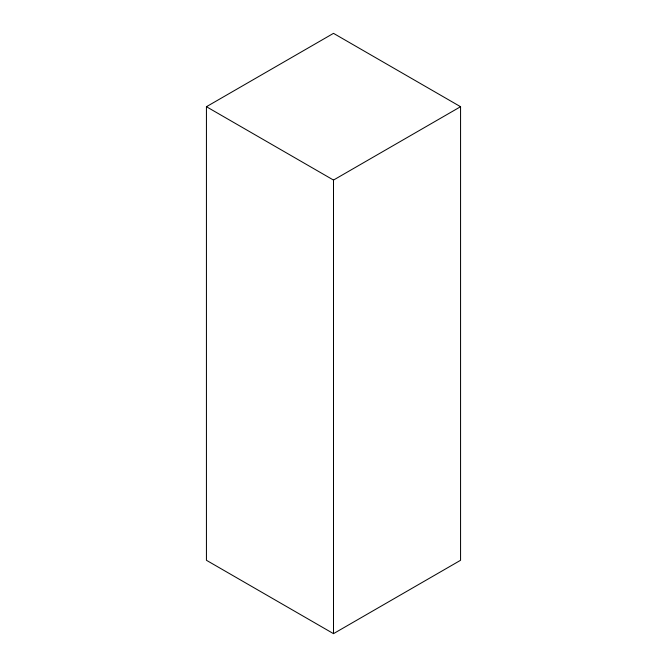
<?xml version="1.0" encoding="UTF-8"?>
<svg xmlns="http://www.w3.org/2000/svg" width="667" height="667" viewBox="0 0 667 667"><rect width="100%" height="100%" fill="white"/><g stroke="black" fill="none" stroke-linecap="round" stroke-linejoin="round"><path stroke-width="1" d="M206.436 106.712L333.5 33.35L460.563 106.712L460.563 560.288L333.5 633.65L206.436 560.288L206.436 106.712L333.5 180.065L460.563 106.712M333.5 180.065L333.5 633.65"/></g></svg>
